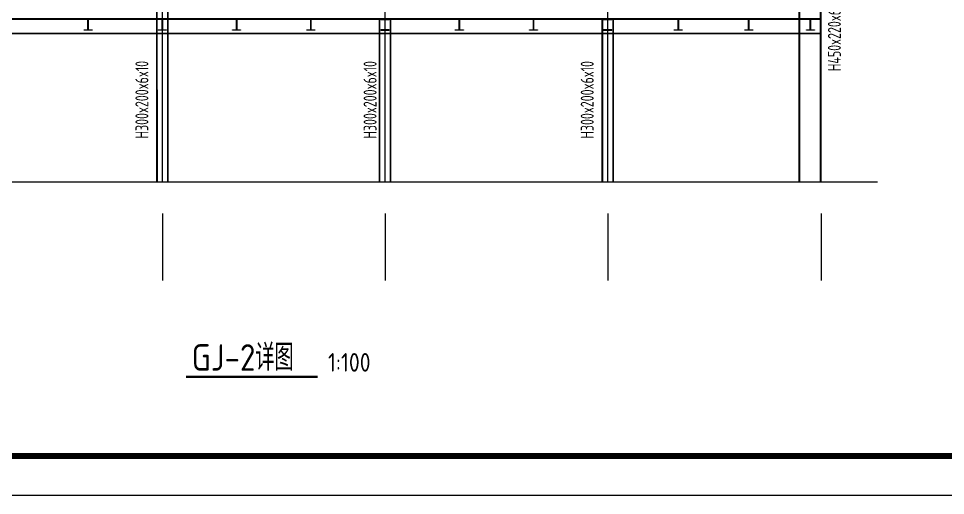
# Model space of a CAD drawing. Extents: x 180850 to 1400258, y 48356 to 327067.
# Drawn here: x 1311228 to 1336202, y 136123 to 148968 of the extents above; entities that cross this region are included whole.
import ezdxf

# ---------------------------------------------------------------- set-up
doc = ezdxf.new("R2010")
doc.units = 0
doc.header["$LTSCALE"] = 1000
for name, color, linetype in [('ADIM', 3, 'Continuous'), ('AXIS', 3, 'Continuous'), ('DOTE', 1, 'Continuous'), ('GL', 150, 'Continuous'), ('GZ', 50, 'Continuous'), ('PUB_TITLE', 4, 'Continuous'), ('PZ', 202, 'Continuous'), ('TEXT', 7, 'Continuous')]:
    doc.layers.add(name, color=color, linetype=linetype)
doc.styles.get("Standard").update_dxf_attribs({"font": 'gbenor.shx', "bigfont": 'gbcbig.shx'})
doc.styles.add('TSSD_Norm', font='tssdeng.shx', dxfattribs={"bigfont": 'hztxt.shx'})

msp = doc.modelspace()

# ---------------------------------------------------------------- linework, layer by layer
at = {"layer": 'ADIM', "const_width": 70, "elevation": 4.03}
msp.add_lwpolyline([(1315738.66, 139316.97), (1319284.15, 139316.97)], dxfattribs=at)
at = {"layer": 'AXIS'}
for p, q in [((1315102.77, 143716.12, 3.86), (1315102.77, 141911.92, 3.86)), ((1321102.6, 143716.12, 3.91), (1321102.6, 141911.92, 3.91)), ((1327102.6, 143716.12, 4.06), (1327102.6, 141911.92, 4.06)), ((1332852.6, 143716.12, 3.86), (1332852.6, 141911.92, 3.86))]:
    msp.add_line(p, q, dxfattribs=at)
at = {"layer": 'DOTE'}
for p, q in [((1315102.6, 144566.12, 4), (1315102.6, 153476.83, 4)), ((1321102.6, 144566.12, 4), (1321102.6, 153127.11, 4)), ((1327102.6, 144566.12, 4), (1327102.6, 152827.11, 4)), ((1321102.62, 148956.1, 3.65), (1321102.62, 148946.12, 4.22)), ((1327102.6, 148956.1, 3.58), (1327102.6, 148946.11, 4.14)), ((1295920.96, 144566.12, 4), (1334374.25, 144566.12, 4))]:
    msp.add_line(p, q, dxfattribs=at)
at = {"layer": 'GL'}
for p, q in [((1332852.59, 148956.12, 3.8), (1297366.6, 148956.09, 3.37)), ((1332852.6, 148946.12, 3.8), (1297366.6, 148946.09, 3.37)), ((1332852.7, 148566.12, 0.44), (1297366.6, 148566.11, 21.49)), ((1332852.71, 148556.12, 0.44), (1297366.6, 148556.11, 21.49))]:
    msp.add_line(p, q, dxfattribs=at)
for points, elevation in [([(1313212.68, 148656.12), (1312992.68, 148656.12), (1312992.68, 148666.12), (1313095.83, 148666.12), (1313099.68, 148671.12), (1313099.68, 148941.47), (1313095.83, 148946.12), (1312992.68, 148946.12), (1312992.68, 148956.12), (1313212.68, 148956.12), (1313212.68, 148946.12), (1313109.68, 148946.12), (1313105.68, 148941.63), (1313105.68, 148671.12), (1313109.68, 148666.12), (1313212.68, 148666.12), (1313212.68, 148656.12)], 4), ([(1315212.6, 148656.12), (1314992.6, 148656.12), (1314992.6, 148666.12), (1315095.75, 148666.12), (1315099.6, 148671.12), (1315099.6, 148941.47), (1315095.75, 148946.12), (1314992.6, 148946.12), (1314992.6, 148956.12), (1315212.6, 148956.12), (1315212.6, 148946.12), (1315109.6, 148946.12), (1315105.6, 148941.63), (1315105.6, 148671.12), (1315109.6, 148666.12), (1315212.6, 148666.12), (1315212.6, 148656.12)], 4), ([(1317212.68, 148656.12), (1316992.68, 148656.12), (1316992.68, 148666.12), (1317095.83, 148666.12), (1317099.68, 148671.12), (1317099.68, 148941.47), (1317095.83, 148946.12), (1316992.68, 148946.12), (1316992.68, 148956.12), (1317212.68, 148956.12), (1317212.68, 148946.12), (1317109.68, 148946.12), (1317105.68, 148941.63), (1317105.68, 148671.12), (1317109.68, 148666.12), (1317212.68, 148666.12), (1317212.68, 148656.12)], 4), ([(1319212.68, 148656.12), (1318992.68, 148656.12), (1318992.68, 148666.12), (1319095.83, 148666.12), (1319099.68, 148671.12), (1319099.68, 148941.47), (1319095.83, 148946.12), (1318992.68, 148946.12), (1318992.68, 148956.12), (1319212.68, 148956.12), (1319212.68, 148946.12), (1319109.68, 148946.12), (1319105.68, 148941.63), (1319105.68, 148671.12), (1319109.68, 148666.12), (1319212.68, 148666.12), (1319212.68, 148656.12)], 4), ([(1320992.62, 148656.1), (1321212.62, 148656.1), (1321212.62, 148666.1), (1321109.47, 148666.1), (1321105.62, 148671.1), (1321105.62, 148941.45), (1321109.47, 148946.1), (1321212.62, 148946.1), (1321212.62, 148956.1), (1320992.62, 148956.1), (1320992.62, 148946.1), (1321095.62, 148946.1), (1321099.62, 148941.61), (1321099.62, 148671.1), (1321095.62, 148666.1), (1320992.62, 148666.1), (1320992.62, 148656.1)], 3.51), ([(1323212.6, 148656.12), (1322992.6, 148656.12), (1322992.6, 148666.12), (1323095.75, 148666.12), (1323099.6, 148671.12), (1323099.6, 148941.47), (1323095.75, 148946.12), (1322992.6, 148946.12), (1322992.6, 148956.12), (1323212.6, 148956.12), (1323212.6, 148946.12), (1323109.6, 148946.12), (1323105.6, 148941.63), (1323105.6, 148671.12), (1323109.6, 148666.12), (1323212.6, 148666.12), (1323212.6, 148656.12)], 4), ([(1325212.6, 148656.12), (1324992.6, 148656.12), (1324992.6, 148666.12), (1325095.75, 148666.12), (1325099.6, 148671.12), (1325099.6, 148941.47), (1325095.75, 148946.12), (1324992.6, 148946.12), (1324992.6, 148956.12), (1325212.6, 148956.12), (1325212.6, 148946.12), (1325109.6, 148946.12), (1325105.6, 148941.63), (1325105.6, 148671.12), (1325109.6, 148666.12), (1325212.6, 148666.12), (1325212.6, 148656.12)], 4), ([(1326992.6, 148656.1), (1327212.6, 148656.1), (1327212.6, 148666.1), (1327109.45, 148666.1), (1327105.6, 148671.1), (1327105.6, 148941.45), (1327109.45, 148946.1), (1327212.6, 148946.1), (1327212.6, 148956.1), (1326992.6, 148956.1), (1326992.6, 148946.1), (1327095.6, 148946.1), (1327099.6, 148941.61), (1327099.6, 148671.1), (1327095.6, 148666.1), (1326992.6, 148666.1), (1326992.6, 148656.1)], 3.44), ([(1329112.6, 148656.12), (1328892.6, 148656.12), (1328892.6, 148666.12), (1328995.75, 148666.12), (1328999.6, 148671.12), (1328999.6, 148941.47), (1328995.75, 148946.12), (1328892.6, 148946.12), (1328892.6, 148956.12), (1329112.6, 148956.12), (1329112.6, 148946.12), (1329009.6, 148946.12), (1329005.6, 148941.63), (1329005.6, 148671.12), (1329009.6, 148666.12), (1329112.6, 148666.12), (1329112.6, 148656.12)], 3.73), ([(1331012.6, 148656.12), (1330792.6, 148656.12), (1330792.6, 148666.12), (1330895.75, 148666.12), (1330899.6, 148671.12), (1330899.6, 148941.47), (1330895.75, 148946.12), (1330792.6, 148946.12), (1330792.6, 148956.12), (1331012.6, 148956.12), (1331012.6, 148946.12), (1330909.6, 148946.12), (1330905.6, 148941.63), (1330905.6, 148671.12), (1330909.6, 148666.12), (1331012.6, 148666.12), (1331012.6, 148656.12)], 3.73), ([(1332674.14, 148656.12), (1332454.14, 148656.12), (1332454.14, 148666.12), (1332557.29, 148666.12), (1332561.14, 148671.12), (1332561.14, 148941.47), (1332557.29, 148946.12), (1332454.14, 148946.12), (1332454.14, 148956.12), (1332674.14, 148956.12), (1332674.14, 148946.12), (1332571.14, 148946.12), (1332567.14, 148941.63), (1332567.14, 148671.12), (1332571.14, 148666.12), (1332674.14, 148666.12), (1332674.14, 148656.12)], 3.73)]:
    msp.add_lwpolyline(points, close=True, dxfattribs=dict(at, elevation=elevation))
at = {"layer": 'GZ'}
for p, q in [((1314954.73, 144566.12, 12.34), (1314952.45, 152775.33, 4.58)), ((1314968.73, 144566.12, 12.34), (1314966.45, 152775.33, 4.62)), ((1315238.21, 152775.33, -4.28), (1315240.49, 144566.12, 4.03)), ((1315252.21, 152775.33, -4.28), (1315254.49, 144566.12, 4.03)), ((1332838.6, 144566.12, 6.09), (1332838.6, 152552.12, 1.91)), ((1332852.6, 144566.12, 6.09), (1332852.6, 152552.12, 1.91)), ((1332252.6, 151707.42, -1.97), (1332252.6, 144566.12, 2.08)), ((1332266.6, 151707.42, -1.97), (1332266.6, 144566.12, 2.08)), ((1320952.59, 144566.12, 7.9), (1320952.59, 148946.12, 3.54)), ((1320966.59, 144566.12, 7.9), (1320966.59, 148946.12, 3.58)), ((1321238.59, 148946.12, -0.95), (1321238.59, 144566.12, 3.89)), ((1321252.59, 148946.12, -0.95), (1321252.59, 144566.12, 3.89)), ((1326952.59, 144566.12, 8.04), (1326952.59, 148946.12, 3.69)), ((1326966.59, 144566.12, 8.04), (1326966.59, 148946.12, 3.73)), ((1327238.59, 148946.12, -0.81), (1327238.59, 144566.12, 4.03)), ((1327252.59, 148946.12, -0.81), (1327252.59, 144566.12, 4.03))]:
    msp.add_line(p, q, dxfattribs=at)
at = {"layer": 'PUB_TITLE'}
msp.add_lwpolyline([(1288808.13, 199122.83), (1400258.13, 199122.89), (1400258.13, 136122.96), (1288808.13, 136122.89)], close=True, dxfattribs=at)
at = {"layer": 'PUB_TITLE', "const_width": 159.09}
msp.add_lwpolyline([(1291459.64, 137183.5), (1291459.64, 198062.23), (1399197.52, 198062.29), (1399197.52, 137183.56)], close=True, dxfattribs=at)
at = {"layer": 'PZ', "const_width": 2.25}
for points, elevation in [([(1320977.62, 148956.1), (1321227.62, 148956.1), (1321227.62, 148981.1), (1320977.62, 148981.1)], 4.07), ([(1326977.6, 148956.1), (1327227.6, 148956.1), (1327227.6, 148981.1), (1326977.6, 148981.1)], 4)]:
    msp.add_lwpolyline(points, close=True, dxfattribs=dict(at, elevation=elevation))

# ---------------------------------------------------------------- texts
at = {"layer": 'TEXT', "style": 'TSSD_Norm', "width": 0.7}
for s, p in [('H450x220x6x10', (1333384.88, 147550.88, 7.72)), ('H300x200x6x10', (1314726.67, 145737.24, 14.79)), ('H300x200x6x10', (1320874.88, 145733.9, 7.67)), ('H300x200x6x10', (1326724.88, 145733.9, 10.44))]:
    msp.add_text(s, height=350, rotation=90, dxfattribs=at).set_placement(p)
at = {"layer": 'TEXT'}
for s, height, p in [('GJ-2详图', 714.894, (1315893.14, 139482.16, 4.03)), ('1:100', 500, (1319564.15, 139458.01, 4.03))]:
    msp.add_text(s, height=height, dxfattribs=at).set_placement(p)

doc.saveas('drawing.dxf')
